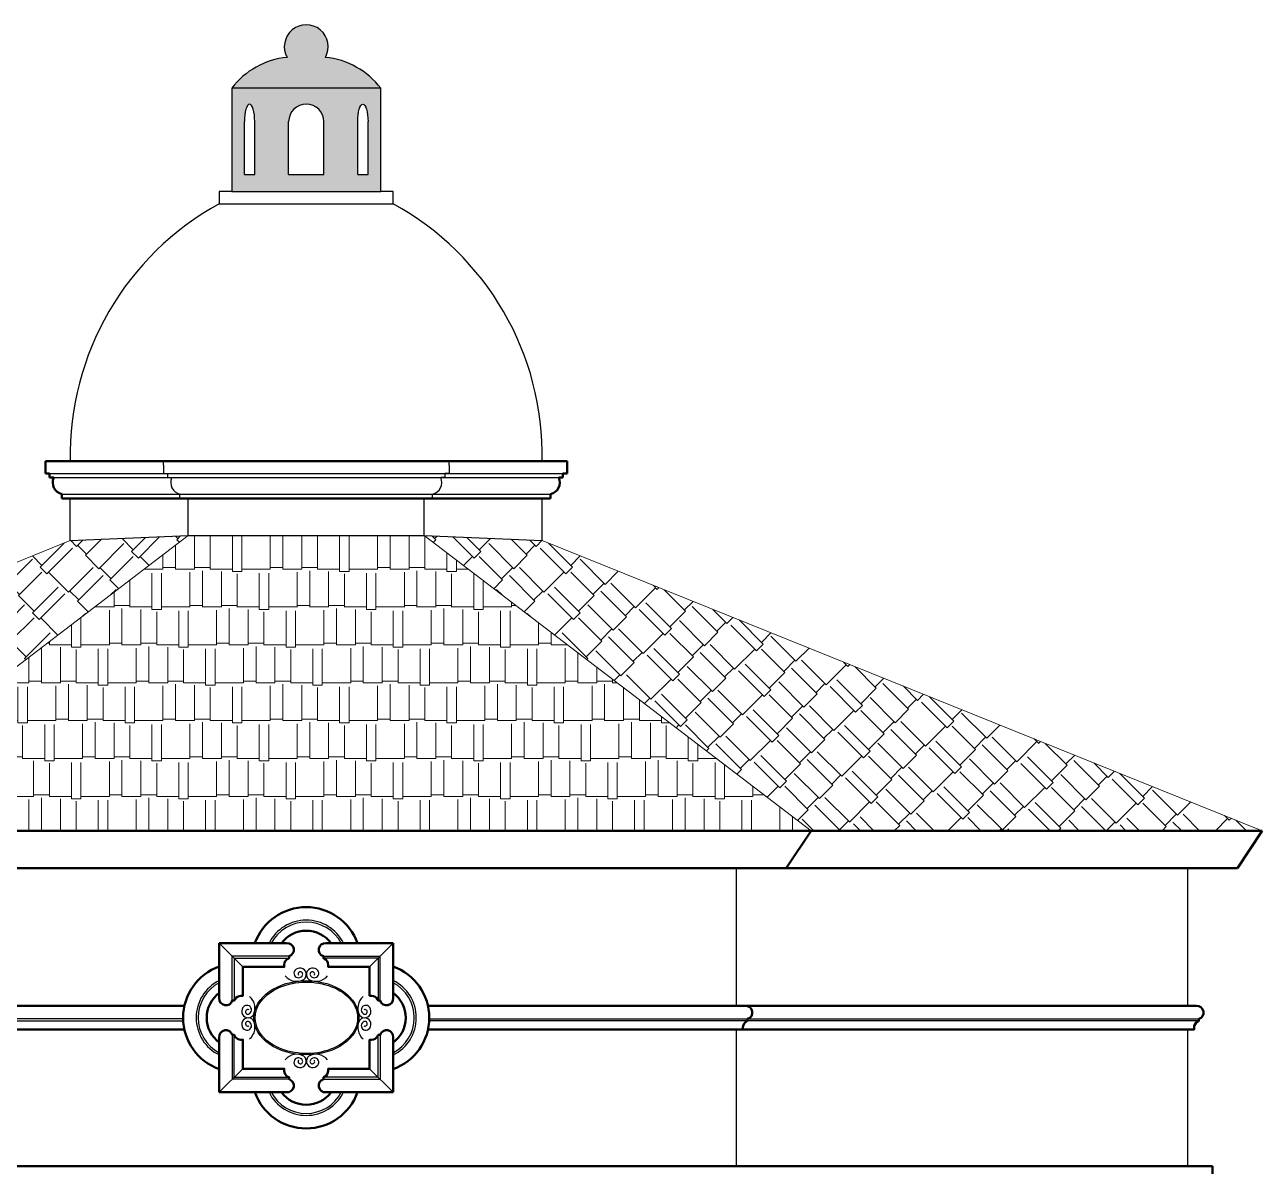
# Model space of a CAD drawing. Header units: metres. Extents: x -109 to 591, y -5 to 592.
# Drawn here: x 536.999 to 541.98, y 9.175 to 13.768 of the extents above; entities that cross this region are included whole.
import ezdxf

# ---------------------------------------------------------------- set-up
doc = ezdxf.new("R2010")
doc.units = ezdxf.units.M
doc.header["$LTSCALE"] = 0.03
for name, color, linetype, lineweight in [('HATCH SECCION', 8, 'Continuous', 5), ('Moldura con Espesor', 43, 'Continuous', 50), ('Muro bajo', 7, 'Continuous', 30)]:
    doc.layers.add(name, color=color, linetype=linetype, lineweight=lineweight)
doc.layers.add('MOLDURA', color=43, linetype='Continuous')

msp = doc.modelspace()

# ---------------------------------------------------------------- hatches: boundary and pattern name
at = {"layer": 'HATCH SECCION'}
msp.add_hatch(color=43, dxfattribs=at).paths.add_polyline_path([(538.054774206061, 13.63704815483901, 0.2102228825694626), (537.8317957621673, 13.51256755604335), (538.4317957621674, 13.51256755604335, 0.2102228825694624), (538.2088173182644, 13.63704815483992, 1.703539092977019)])
h = msp.add_hatch(color=43, dxfattribs=at)
h.paths.add_polyline_path([(537.8317957621673, 13.51256755604335), (537.8317957621672, 13.09788020152682), (538.4317957621674, 13.09788020152684), (538.4317957621673, 13.51256755604335)])
h.paths.add_polyline_path([(538.2025780832705, 13.37847409895697), (538.2025780832705, 13.16612713564786), (538.0610134410643, 13.16612713564786), (538.0610134410642, 13.37847409895697, -1)], flags=16)
edge = h.paths.add_edge_path(flags=16)
edge.add_ellipse((537.9037744267168, 13.37847409895697), major_axis=(0, 0.07078232110303162), ratio=0.2937108858270449, start_angle=270, end_angle=450, ccw=False)
edge.add_line((537.9245639649488, 13.37847409895723), (537.9245639649488, 13.16612713564786))
edge.add_line((537.9245639649488, 13.16612713564786), (537.8829848884848, 13.16612713564786))
edge.add_line((537.8829848884848, 13.16612713564786), (537.8829848884847, 13.37847409895719))
edge = h.paths.add_edge_path(flags=16)
edge.add_ellipse((538.3598170976179, 13.37847409895697), major_axis=(0, 0.07078232110303162), ratio=0.2937108858270449, start_angle=-90, end_angle=90, ccw=False)
edge.add_line((538.3806066358501, 13.37847409895668), (538.38060663585, 13.16612713564786))
edge.add_line((538.38060663585, 13.16612713564786), (538.339027559386, 13.16612713564786))
edge.add_line((538.339027559386, 13.16612713564786), (538.339027559386, 13.37847409895629))
h = msp.add_hatch(dxfattribs=at)
h.set_pattern_fill('AR-RSHKE', color=1, scale=0.0005, angle=315, style=0)
h.set_pattern_definition([(315, (27.00226245838763, 0.2999999999999989), (0.3367596045400932, -0.1212334576344337), [0.0762, -0.0635, 0.0889, -0.0381, 0.1143, -0.0508]), (315, (27.06063412317458, 0.2506085913341186), (0.3367596045400932, -0.1212334576344337), [0.0635, -0.2413, 0.0508, -0.0762]), (315, (27.15717187647608, 0.1316201977299523), (0.3367596045400932, -0.1212334576344337), [0.0381, -0.3937]), (45, (27.00226245838763, 0.2999999999999989), (0.0314308964237421, 0.1840952504819176), [0.14605, -0.46355]), (45, (27.05614399511405, 0.246118463273584), (0.0314308964237421, 0.1840952504819176), [0.142875, -0.4667250000000001]), (45, (27.10104527571939, 0.2012171826682382), (0.0314308964237421, 0.1840952504819176), [0.13335, -0.47625]), (45, (27.15717187647608, 0.1316201977299523), (0.0314308964237421, 0.1840952504819176), [0.14605, -0.46355]), (45, (27.18411264483928, 0.1046794293667448), (0.0314308964237421, 0.1840952504819176), [0.14605, -0.46355]), (45, (27.27167014201971, 0.03059231636792425), (0.0314308964237421, 0.1840952504819176), [0.1397, -0.4699])])
h.paths.add_polyline_path([(537.6567957621675, 11.71256755604346), (537.1817957621676, 11.69228272809438), (534.2831642008674, 10.52488625263195), (536.0997449545985, 10.52488625263195)])
h = msp.add_hatch(dxfattribs=at)
h.set_pattern_fill('AR-RSHKE', color=1, scale=0.0005, style=0)
h.set_pattern_definition([(0, (27.00226245838763, 0.2999999999999989), (0.32385, 0.1524), [0.0762, -0.0635, 0.0889, -0.0381, 0.1143, -0.0508]), (0, (27.07846245838763, 0.3063499999999989), (0.32385, 0.1524), [0.0635, -0.2413, 0.0508, -0.0762]), (0, (27.23086245838763, 0.2904749999999989), (0.32385, 0.1524), [0.0381, -0.3937]), (90, (27.00226245838763, 0.2999999999999989), (-0.10795, 0.1524), [0.14605, -0.46355]), (90, (27.07846245838763, 0.2999999999999989), (-0.10795, 0.1524), [0.142875, -0.4667250000000001]), (90, (27.14196245838763, 0.2999999999999989), (-0.10795, 0.1524), [0.13335, -0.47625]), (90, (27.23086245838763, 0.2904749999999989), (-0.10795, 0.1524), [0.14605, -0.46355]), (90, (27.26896245838763, 0.2904749999999989), (-0.10795, 0.1524), [0.14605, -0.46355]), (90, (27.38326245838763, 0.2999999999999989), (-0.10795, 0.1524), [0.1397, -0.4699])])
h.paths.add_polyline_path([(540.1638465697358, 10.52488625263195), (538.6067957621673, 11.7125675560433), (537.6567957621672, 11.71256755604345), (536.0997449545987, 10.52488625263195)])
h = msp.add_hatch(dxfattribs=at)
h.set_pattern_fill('AR-RSHKE', color=1, scale=0.0005, angle=315, style=0)
h.set_pattern_definition([(225, (1049.261329065947, 0.2999999999999989), (-0.3367596045400932, -0.1212334576344337), [0.0762, -0.0635, 0.0889, -0.0381, 0.1143, -0.0508]), (225, (1049.20295740116, 0.2506085913341186), (-0.3367596045400932, -0.1212334576344337), [0.0635, -0.2413, 0.0508, -0.0762]), (225, (1049.106419647859, 0.1316201977299523), (-0.3367596045400932, -0.1212334576344337), [0.0381, -0.3937]), (135, (1049.261329065947, 0.2999999999999989), (-0.0314308964237421, 0.1840952504819176), [0.14605, -0.46355]), (135, (1049.207447529221, 0.246118463273584), (-0.0314308964237421, 0.1840952504819176), [0.142875, -0.4667250000000001]), (135, (1049.162546248615, 0.2012171826682382), (-0.0314308964237421, 0.1840952504819176), [0.13335, -0.47625]), (135, (1049.106419647859, 0.1316201977299523), (-0.0314308964237421, 0.1840952504819176), [0.14605, -0.46355]), (135, (1049.079478879495, 0.1046794293667448), (-0.0314308964237421, 0.1840952504819176), [0.14605, -0.46355]), (135, (1048.991921382315, 0.03059231636792425), (-0.0314308964237421, 0.1840952504819176), [0.1397, -0.4699])])
h.paths.add_polyline_path([(538.6067957621674, 11.71256755604345), (539.0817957621671, 11.69228272809438), (541.9804273234672, 10.52488625263195), (540.1638465697358, 10.52488625263195)])

# ---------------------------------------------------------------- linework, layer by layer
at = {"layer": 'HATCH SECCION', "color": 1}
for p, q in [((536.0997449545985, 10.52488625263183), (537.6567957621673, 11.71256755604345)), ((540.163846569736, 10.52488625263183), (538.6067957621673, 11.7125675560433)), ((537.1817957621665, 11.69228272809403), (534.2831642008674, 10.52488625263195)), ((539.0817957621673, 11.69228272809432), (541.9804273234672, 10.52488625263195))]:
    msp.add_line(p, q, dxfattribs=at)
at = {"layer": 'MOLDURA'}
for p, q in [((537.5567957621674, 12.01256755604334), (537.6567957621673, 12.01256755604335)), ((537.6567957621673, 12.01256755604331), (537.5567957621674, 12.0125675560433)), ((537.5567957621674, 11.9959008893767), (537.5567957621674, 12.01256755604335)), ((537.5567957621674, 12.01256755604335), (537.6567957621673, 12.01256755604335)), ((538.7067957621671, 12.01256755604334), (538.6067957621672, 12.01256755604335)), ((538.6067957621672, 12.01256755604331), (538.7067957621671, 12.01256755604329)), ((538.7067957621671, 12.01256755604335), (538.6067957621672, 12.01256755604335)), ((538.7067957621671, 11.9959008893767), (538.7067957621671, 12.01256755604335)), ((537.0984624288334, 11.96256755604336), (539.1651290955006, 11.96256755604333)), ((537.5567957621674, 11.9959008893767), (537.5567957621674, 11.96256755604337)), ((537.5567957621674, 11.96256755604337), (537.5734624288341, 11.96256755604337)), ((537.5734624288341, 11.96256755604337), (537.5734624288341, 11.9459008893767)), ((538.7067957621671, 11.96256755604337), (538.6901290955004, 11.96256755604337)), ((538.6901290955004, 11.96256755604337), (538.6901290955004, 11.9459008893767)), ((538.7067957621671, 11.9959008893767), (538.7067957621671, 11.96256755604337)), ((537.1151290955, 11.94590088937669), (539.1484624288339, 11.94590088937665)), ((537.5734624288341, 11.9459008893767), (537.5901290955007, 11.9459008893767)), ((538.6901290955004, 11.9459008893767), (538.6734624288338, 11.9459008893767)), ((537.1484624288333, 11.87923422271002), (539.1151290955006, 11.87923422271)), ((537.623462428834, 11.86256755604337), (537.623462428834, 11.87923422271004)), ((537.6567957621673, 11.86256755604337), (537.623462428834, 11.86256755604337)), ((538.6067957621672, 11.86256755604337), (538.6401290955005, 11.86256755604337)), ((538.6401290955005, 11.86256755604337), (538.6401290955005, 11.87923422271004)), ((537.8767425962504, 9.977285470036225), (537.7817957621675, 10.07233115233622)), ((538.3868489280843, 9.977285470036225), (538.4817957621675, 10.07233115233622)), ((537.8340742350379, 9.841306605429612), (537.8340742350377, 10.01999825286088)), ((538.062820309074, 10.01995383124886), (537.834118610451, 10.01995383124892)), ((538.2007712152608, 10.01995383124886), (538.4294729138838, 10.01995383124892)), ((538.429517289297, 9.841306605429612), (538.429517289297, 10.01999825286088)), ((537.8420447263533, 10.01201946354512), (537.8420447263533, 9.841320775769862)), ((537.8420808123963, 10.0119833399334), (538.0628061387338, 10.0119833399334)), ((538.4215107119386, 10.0119833399334), (538.2007853856011, 10.0119833399334)), ((538.4215467979815, 10.01201946354512), (538.4215467979815, 9.841320775769862)), ((537.6363881251895, 9.767554613844641), (534.5381693423781, 9.76755461384464)), ((538.6272033991452, 9.767554613844641), (541.7254221819564, 9.76755461384464)), ((534.5381693423781, 9.759584122529121), (537.6367086984272, 9.759584122529123)), ((541.7254221819567, 9.759584122529121), (538.6268828259074, 9.759584122529123)), ((537.8340742350379, 9.70335569924281), (537.8340742350377, 9.524664051811488)), ((537.8420447263533, 9.532642841127302), (537.8420447263533, 9.703341528902559)), ((538.4215467979815, 9.532642841127302), (538.4215467979815, 9.703341528902559)), ((538.429517289297, 9.70335569924281), (538.429517289297, 9.524664051811488)), ((537.8767425962504, 9.567376834636196), (537.7817957621675, 9.4723311523362)), ((538.3868489280843, 9.567376834636196), (538.4817957621675, 9.4723311523362)), ((538.062820309074, 9.524708473423562), (537.834118610451, 9.524708473423505)), ((537.8420808123963, 9.532678964739024), (538.0628061387338, 9.532678964739024)), ((538.2007712152608, 9.524708473423562), (538.4294729138838, 9.524708473423505)), ((538.4215107119386, 9.532678964739024), (538.2007853856011, 9.532678964739024)), ((538.3265818822114, 9.472225427487718), (538.4329327149011, 9.472225427487718))]:
    msp.add_line(p, q, dxfattribs=at)
for points in [[(538.0471272157521, 9.941170727091095, 0.3660289832956345), (538.1227740354876, 9.926798256877408, 1.113009354284946), (538.086048554036, 9.962414172586922, 1.154304740540115), (538.1173498209779, 9.944908807867126, 1.552386666191286), (538.1000984526896, 9.943183323292136)], [(538.1645689028311, 9.943183323292136, 1.552386666191286), (538.1473175345428, 9.944908807867126, 1.154304740540115), (538.1786188014847, 9.962414172586922, 1.113009354284945), (538.1418933200331, 9.926798256877408, 0.3660289832956349), (538.2175401397686, 9.941170727091095)], [(537.901432211452, 9.804461460473522, 1.552386666191285), (537.899706726877, 9.787210092185251, 1.154304740540115), (537.8822013621572, 9.81851135912716, 1.113009354284946), (537.9178172778667, 9.781785877675578, 0.3660289832956349), (537.903444807653, 9.857432697411003)], [(538.3612836694157, 9.857432697411003, 0.3660289832956349), (538.3469111992019, 9.781785877675578, 1.113009354284946), (538.3825271149115, 9.81851135912716, 1.154304740540115), (538.3650217501917, 9.787210092185251, 1.552386666191285), (538.3632962656167, 9.804461460473522)], [(537.903444807653, 9.68701977339457, 0.3660289832956349), (537.9178172778667, 9.762666593129996, 1.113009354284946), (537.8822013621572, 9.725941111678413, 1.154304740540115), (537.899706726877, 9.757242378620322, 1.552386666191285), (537.901432211452, 9.739991010332052)], [(538.3632962656167, 9.739991010332052, 1.552386666191285), (538.3650217501917, 9.757242378620322, 1.154304740540115), (538.3825271149115, 9.725941111678413, 1.113009354284946), (538.3469111992019, 9.762666593129996, 0.3660289832956349), (538.3612836694157, 9.68701977339457)], [(538.1000984526896, 9.601269147513381, 1.552386666191285), (538.1173498209779, 9.599543662938391, 1.154304740540115), (538.086048554036, 9.582038298218652, 1.113009354284945), (538.1227740354876, 9.617654213928166, 0.3660289832956347), (538.0471272157521, 9.60328174371448)], [(538.2175401397686, 9.60328174371448, 0.366028983295635), (538.1418933200331, 9.617654213928166, 1.113009354284946), (538.1786188014847, 9.582038298218652, 1.154304740540115), (538.1473175345428, 9.599543662938391, 1.552386666191285), (538.1645689028311, 9.601269147513381)]]:
    msp.add_lwpolyline(points, format="xyb", dxfattribs=at)
for centre, radius, start, end in [((537.6344188282268, 11.92637908907308), 0.04840125114130293, 156.2133213940976, 256.9167809600159), ((538.6291726961076, 11.92637908907308), 0.04840125114130293, 283.0832190399841, 23.78667860590244), ((538.1317957621674, 9.998252725296755), 0.1670878452572679, 26.30160723449638, 153.6983927655036), ((538.1317957621674, 9.998252725296755), 0.159117353941774, 27.72834263233886, 152.2716573676611), ((537.8557647799399, 9.772386252631964), 0.1670878452572679, 116.3016072344968, 243.6983927655032), ((538.4078267443948, 9.772386252631964), 0.1670878452572679, 296.3016072344968, 63.69839276550324), ((537.8557647799399, 9.772386252631964), 0.159117353941774, 117.7283426323395, 242.2716573676605), ((538.4078267443948, 9.772386252631964), 0.159117353941774, 297.7283426323395, 62.2716573676605), ((538.1317957621674, 9.546409579375666), 0.1670878452572679, 206.3016072344963, 333.6983927655036), ((538.1317957621674, 9.546409579375666), 0.159117353941774, 207.7283426323389, 332.2716573676611)]:
    msp.add_arc(centre, radius, start, end, dxfattribs=at)
msp.add_ellipse((538.1323642385343, 9.772226235402787), major_axis=(-0.21145427276933, 0), ratio=0.7051725054504872, start_param=-3.141592653589793, end_param=3.141592653589793, dxfattribs=at)
msp.add_open_spline([(538.3388185113037, 9.772226235402787), (538.3388185113037, 9.803779399840085), (538.3234244991382, 9.83541196187274), (538.2507574152586, 9.900556719587076), (538.1740022690894, 9.922272516716408), (538.0299123616434, 9.907250697814835), (537.9657505835617, 9.870867972777479), (537.9138874766271, 9.77739787593605), (537.9258474382826, 9.72196244031112), (538.0161199976262, 9.642935256244176), (538.0932366857709, 9.621850507773889), (538.237063677754, 9.638047127441087), (538.3006020194576, 9.67494379761779), (538.3344014383086, 9.738000904154251), (538.3388185113037, 9.755118256028187), (538.3388185113037, 9.772226235402787)], degree=3, knots=[-3.141592653589793, -3.141592653589793, -3.141592653589793, -3.141592653589793, -2.475076366847405, -2.475076366847405, -1.424018970465964, -1.424018970465964, -0.3729615740845222, -0.3729615740845222, 0.6780958222969193, 0.6780958222969193, 1.729153218678361, 1.729153218678361, 2.780210615059802, 2.780210615059802, 3.141592653589793, 3.141592653589793, 3.141592653589793, 3.141592653589793], dxfattribs=at)
at = {"layer": 'Moldura con Espesor'}
for p, q in [((537.0817957621667, 12.01256755604334), (537.1817957621666, 12.01256755604335)), ((537.1817957621666, 12.01256755604331), (537.0817957621667, 12.0125675560433)), ((537.0817957621667, 11.9959008893767), (537.0817957621667, 12.01256755604335)), ((537.0817957621667, 12.01256755604335), (537.1817957621666, 12.01256755604335)), ((537.1817957621666, 12.01256755604334), (539.0817957621673, 12.01256755604328)), ((539.1817957621672, 12.01256755604331), (539.0817957621673, 12.01256755604333)), ((539.0817957621673, 12.01256755604328), (539.1817957621672, 12.01256755604327)), ((539.1817957621672, 12.01256755604333), (539.0817957621673, 12.01256755604333)), ((539.1817957621672, 11.99590088937667), (539.1817957621672, 12.01256755604333)), ((537.0817957621667, 11.9959008893767), (537.0817957621667, 11.96256755604337)), ((537.0817957621667, 11.96256755604337), (537.0984624288334, 11.96256755604337)), ((537.0984624288334, 11.96256755604337), (537.0984624288334, 11.9459008893767)), ((539.1817957621672, 11.96256755604334), (539.1651290955006, 11.96256755604334)), ((539.1651290955006, 11.96256755604334), (539.1651290955006, 11.94590088937667)), ((539.1817957621672, 11.99590088937667), (539.1817957621672, 11.96256755604334)), ((537.0984624288334, 11.9459008893767), (537.1151290955, 11.9459008893767)), ((539.1651290955006, 11.94590088937667), (539.1484624288339, 11.94590088937667)), ((537.1484624288333, 11.86256755604337), (537.1484624288333, 11.87923422271004)), ((537.1817957621666, 11.86256755604337), (537.1484624288333, 11.86256755604337)), ((537.1817957621665, 11.86256755604336), (539.0817957621673, 11.86256755604335)), ((539.0817957621673, 11.86256755604335), (539.1151290955006, 11.86256755604335)), ((539.1151290955006, 11.86256755604335), (539.1151290955006, 11.87923422271001)), ((534.2831642008674, 10.52488625263195), (541.9804273234672, 10.52488625263195)), ((540.163846569736, 10.52488625263183), (540.0638465697361, 10.37488625263183)), ((541.9804273234672, 10.52488625263195), (541.8804273234671, 10.37488625263195)), ((534.3831642008674, 10.37488625263195), (541.8804273234671, 10.37488625263195)), ((537.7817469139505, 9.886315634259166), (537.7816863214316, 10.07233117552129)), ((538.0178112802445, 10.07228115233612), (537.7817957621675, 10.07233115233622)), ((538.2457802440904, 10.07228115233612), (538.4817957621675, 10.07233115233622)), ((538.4818446103842, 9.886315634259166), (538.4819052029032, 10.07233117552129)), ((538.0432770250787, 9.977285470036225), (537.8767425962504, 9.977285470036225)), ((537.8767425962504, 9.860849889424959), (537.8767425962504, 9.977285470036225)), ((538.2203144992562, 9.977285470036225), (538.3868489280843, 9.977285470036225)), ((538.3868489280843, 9.860849889424959), (538.3868489280843, 9.977285470036225)), ((534.5481664729678, 9.819886252631862), (537.6415377709451, 9.819886252631921)), ((541.715425051367, 9.819886252631862), (538.6220537533895, 9.819886252631921)), ((537.6415377709451, 9.724886252632121), (534.5576984560332, 9.724886252631949)), ((538.6220537533895, 9.724886252632121), (541.7058930683015, 9.724886252631949)), ((537.8767425962504, 9.683812415247463), (537.8767425962504, 9.567376834636196)), ((538.3868489280843, 9.683812415247463), (538.3868489280843, 9.567376834636196)), ((537.7817469139505, 9.658346670413255), (537.7816863214316, 9.472331129151133)), ((538.4818446103842, 9.658346670413255), (538.4819052029032, 9.472331129151133)), ((538.0432770250787, 9.567376834636196), (537.8767425962504, 9.567376834636196)), ((538.2203144992562, 9.567376834636196), (538.3868489280843, 9.567376834636196)), ((538.0178112802445, 9.4723811523363), (537.7817957621675, 9.4723311523362)), ((538.2457802440904, 9.4723811523363), (538.4817957621675, 9.4723311523362)), ((534.5831642008675, 9.17488625263195), (541.6804273234673, 9.17488625263195)), ((541.6804273234673, 9.17488625263195), (541.7804273234672, 9.17488625263195)), ((541.7804273234672, 9.17488625263195), (541.7804273234672, 9.07488625263195))]:
    msp.add_line(p, q, dxfattribs=at)
for points in [[(538.0178112802445, 10.07228115233612), (538.0528090081441, 10.07228115233612, -0.8985887511889529), (538.0628061387337, 10.01994951354884), (538.0628061387338, 10.01197902223332), (538.0583628674265, 10.00961876394222, 0.2850350171818312), (538.0432770250787, 9.985282292458738), (538.0432770250787, 9.97728115233615), (538.0178112802445, 9.97728115233615)], [(538.2457802440904, 10.07228115233612), (538.2107825161908, 10.07228115233612, 0.8985887511889529), (538.2007853856011, 10.01994951354884), (538.2007853856011, 10.01197902223332), (538.2052286569084, 10.00961876394222, -0.2850350171818312), (538.2203144992562, 9.985282292458738), (538.2203144992562, 9.97728115233615), (538.2457802440904, 9.97728115233615)], [(537.7817469139505, 9.886315634259166), (537.7817469139505, 9.851317906359544, 0.8985887511889529), (537.8340785527379, 9.841320775769919), (537.8420490440534, 9.841320775769862), (537.8444093023445, 9.845764047077171, -0.2850350171818312), (537.868745773828, 9.860849889424959), (537.8767469139506, 9.860849889424959), (537.8767469139506, 9.886315634259166)], [(538.4818446103842, 9.886315634259166), (538.4818446103842, 9.851317906359544, -0.8985887511889529), (538.429512971597, 9.841320775769919), (538.4215424802815, 9.841320775769862), (538.4191822219904, 9.845764047077171, 0.2850350171818312), (538.3948457505069, 9.860849889424959), (538.3868446103843, 9.860849889424959), (538.3868446103843, 9.886315634259166)], [(539.8638465697361, 9.819886252632047), (539.8988442976358, 9.819886252632047, -0.8985887511889529), (539.9088414282253, 9.767554613844824), (539.9088414282255, 9.759584122529306), (539.9043981569182, 9.7572238642382, 0.2850350171818312), (539.8893123145704, 9.732887392754721), (539.8893123145704, 9.724886252632134), (539.8638465697361, 9.724886252632134)], [(541.6804273234673, 9.819886252631862), (541.715425051367, 9.819886252631862, -0.8985887511889529), (541.7254221819564, 9.76755461384464), (541.7254221819567, 9.759584122529121), (541.7209789106494, 9.757223864238016, 0.2850350171818312), (541.7058930683015, 9.732887392754536), (541.7058930683015, 9.724886252631949), (541.6804273234673, 9.724886252631949)], [(537.7817469139505, 9.658346670413255), (537.7817469139505, 9.693344398312878, -0.8985887511889529), (537.8340785527379, 9.703341528902502), (537.8420490440534, 9.703341528902559), (537.8444093023445, 9.69889825759525, 0.2850350171818312), (537.868745773828, 9.683812415247463), (537.8767469139506, 9.683812415247463), (537.8767469139506, 9.658346670413255)], [(538.4818446103842, 9.658346670413255), (538.4818446103842, 9.693344398312878, 0.8985887511889529), (538.429512971597, 9.703341528902502), (538.4215424802815, 9.703341528902559), (538.4191822219904, 9.69889825759525, -0.2850350171818312), (538.3948457505069, 9.683812415247463), (538.3868446103843, 9.683812415247463), (538.3868446103843, 9.658346670413255)], [(538.0178112802445, 9.4723811523363), (538.0528090081441, 9.4723811523363, 0.8985887511889529), (538.0628061387337, 9.52471279112358), (538.0628061387338, 9.532683282439098), (538.0583628674265, 9.535043540730204, -0.2850350171818312), (538.0432770250787, 9.559380012213683), (538.0432770250787, 9.56738115233627), (538.0178112802445, 9.56738115233627)], [(538.2457802440904, 9.4723811523363), (538.2107825161908, 9.4723811523363, -0.8985887511889529), (538.2007853856011, 9.52471279112358), (538.2007853856011, 9.532683282439098), (538.2052286569084, 9.535043540730204, 0.2850350171818312), (538.2203144992562, 9.559380012213683), (538.2203144992562, 9.56738115233627), (538.2457802440904, 9.56738115233627)]]:
    msp.add_lwpolyline(points, format="xyb", dxfattribs=at)
for centre, radius, start, end in [((537.1594188282261, 11.92637908907308), 0.04840125114130293, 156.2133213940976, 256.9167809600159), ((539.1041726961078, 11.92637908907305), 0.04840125114130293, 283.0832190399841, 23.78667860590244), ((538.1317957621674, 9.998252725296755), 0.2194298552676811, 19.72198805253617, 160.2780119474638), ((538.1317957621674, 9.998252725296755), 0.1244194840446019, 36.51196404634388, 143.488035953661), ((537.8557647799399, 9.772386252631964), 0.2194298552676811, 109.7219880525366, 250.2780119474634), ((538.4078267443948, 9.772386252631964), 0.2194298552676811, 289.7219880525366, 70.27801194746344), ((537.8557647799399, 9.772386252631964), 0.1244194840446019, 126.511964046343, 233.4880359536613), ((538.4078267443948, 9.772386252631964), 0.1244194840446019, 306.5119640463387, 53.488035953657), ((538.1317957621674, 9.546409579375666), 0.2194298552676811, 199.7219880525361, 340.2780119474639), ((538.1317957621674, 9.546409579375666), 0.1244194840446019, 216.511964046339, 323.4880359536561)]:
    msp.add_arc(centre, radius, start, end, dxfattribs=at)
at = {"layer": 'Muro bajo'}
for p, q in [((538.4317957621674, 13.51256755604335), (537.8317957621673, 13.51256755604335)), ((537.8829848884848, 13.16612713564786), (537.8829848884848, 13.37847409895697)), ((537.9245639649489, 13.16612713564786), (537.9245639649489, 13.37847409895697)), ((538.0610134410642, 13.16612713564786), (538.0610134410642, 13.37847409895697)), ((538.2025780832705, 13.16612713564786), (538.2025780832705, 13.37847409895697)), ((538.3390275593858, 13.16612713564786), (538.3390275593858, 13.37847409895697)), ((538.38060663585, 13.16612713564786), (538.38060663585, 13.37847409895697)), ((537.8829848884848, 13.16612713564786), (537.9245639649489, 13.16612713564786)), ((538.0610134410642, 13.16612713564786), (538.2025780832705, 13.16612713564786)), ((538.3390275593858, 13.16612713564786), (538.38060663585, 13.16612713564786)), ((537.8317957621673, 13.09788020152682), (538.4317957621674, 13.09788020152684)), ((537.7817957621673, 13.0478802015268), (538.4817957621674, 13.04788020152678)), ((537.1817957621665, 11.69228272809436), (537.1817957621665, 11.86256755604336)), ((537.6567957621673, 11.71256755604345), (537.6567957621673, 11.86256755604336)), ((538.6067957621672, 11.71256755604334), (538.6067957621672, 11.86256755604335)), ((539.0817957621673, 11.69228272809433), (539.0817957621673, 11.86256755604333)), ((537.1817957621673, 11.69228272809438), (537.6567957621673, 11.71256755604345)), ((537.6567957621673, 11.71256755604345), (538.6067957621673, 11.7125675560433)), ((538.6067957621673, 11.7125675560433), (539.0817957621673, 11.69228272809433)), ((539.8638465697361, 9.8198862526319), (539.8638465697361, 10.37488625263195)), ((541.6804273234673, 9.819886252631862), (541.6804273234673, 10.37488625263195)), ((539.8638465697361, 9.17488625263195), (539.8638465697361, 9.724886252632052)), ((541.6804273234673, 9.17488625263195), (541.6804273234673, 9.724886252631949))]:
    msp.add_line(p, q, dxfattribs=at)
msp.add_lwpolyline([(539.0817957621673, 12.01256755604335), (539.0817957621673, 12.01256755604335), (539.0817957621673, 12.01256755604335, 0.2790435272035361), (538.4817957621674, 13.04788020152683), (538.4817957621674, 13.09788020152682), (538.4317957621674, 13.09788020152682), (538.4317957621674, 13.51256755604335, 0.2102228825694624), (538.2088173182644, 13.63704815483992, 1.703539092977019), (538.054774206061, 13.63704815483901, 0.2102228825694626), (537.8317957621673, 13.51256755604335), (537.8317957621673, 13.09788020152682), (537.7817957621673, 13.09788020152682), (537.7817957621673, 13.04788020152681, 0.2790435272035362), (537.1817957621674, 12.01256755604335), (537.1817957621666, 12.01256755604335)], format="xyb", dxfattribs=at)
msp.add_arc((538.1317957621673, 13.37847409895695), 0.07078232110302801, 8.142219984546603e-12, 179.9999999999919, dxfattribs=at)
msp.add_ellipse((537.9037744267168, 13.37847409895697), major_axis=(0, 0.07078232110303162), ratio=0.2937108858270449, start_param=4.71238898038469, end_param=7.853981633974483, dxfattribs=at)
at = {"layer": 'Muro bajo', "extrusion": (0, 0, -1)}
msp.add_ellipse((538.3598170976179, 13.37847409895697), major_axis=(0, 0.07078232110303162), ratio=0.2937108858270449, start_param=4.71238898038469, end_param=7.853981633974483, dxfattribs=at)

doc.saveas('drawing.dxf')
